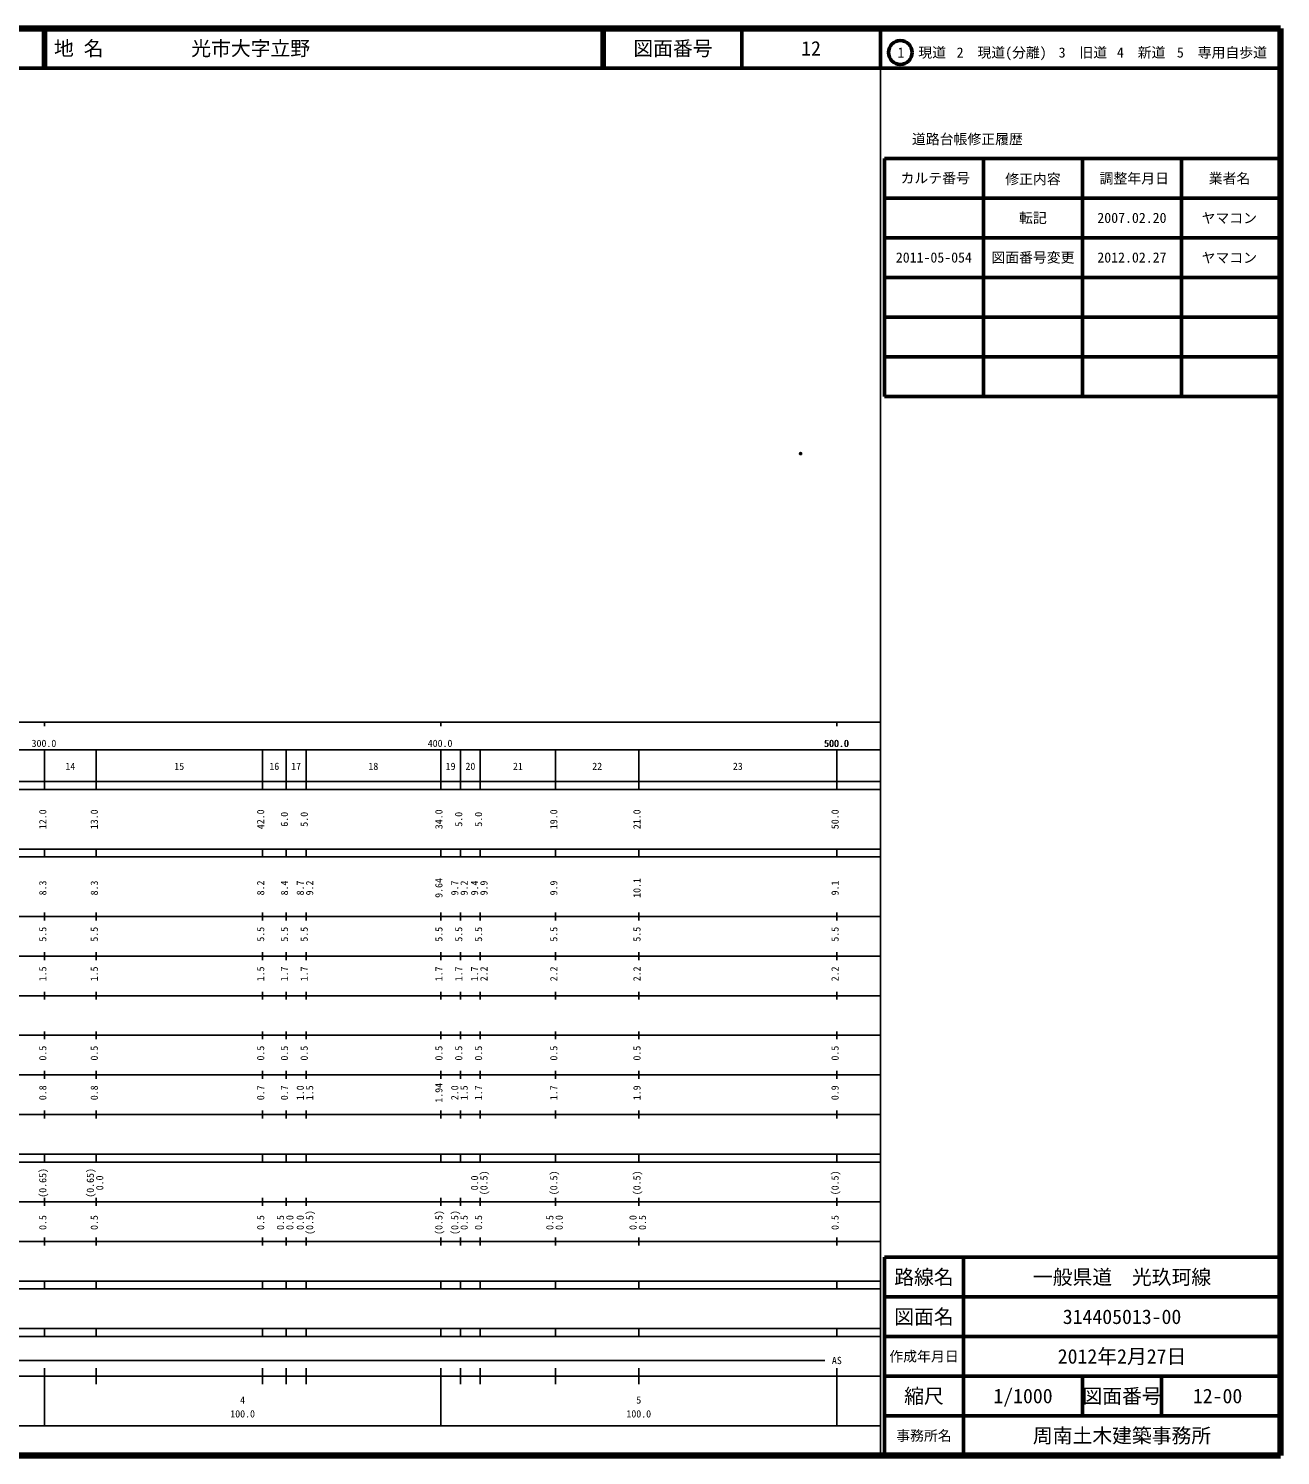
# Model space of a CAD drawing. Units: millimetres on the paper. Extents: x 40 to 680, y 20 to 380.
# Drawn here: x 363.9 to 680, y 20 to 380 of the extents above; entities that cross this region are included whole.
import ezdxf
from ezdxf.enums import TextEntityAlignment as Align

# ---------------------------------------------------------------- set-up
doc = ezdxf.new("R2010")
doc.units = ezdxf.units.MM
doc.header["$PDMODE"] = 32
doc.header["$PDSIZE"] = 0.5
doc.layers.add('M-OTRS', color=6, linetype='Continuous')
doc.layers.add('M-TTL-TXT', color=7, linetype='Continuous')
for name, color, linetype, lineweight in [('M-TTL', 2, 'Continuous', 140), ('M-TTL-BAND', 7, 'Continuous', 25), ('M-TTL-FRAM', 2, 'Continuous', 50), ('M-TTL-LINE', 7, 'Continuous', 50)]:
    doc.layers.add(name, color=color, linetype=linetype, lineweight=lineweight)
doc.styles.add('ＭＳ ゴシック', font='')
doc.styles.get('ＭＳ ゴシック').set_extended_font_data('MS Gothic')

msp = doc.modelspace()

# ---------------------------------------------------------------- linework, layer by layer
at = {"layer": 'M-OTRS'}
msp.add_point((558.87, 272.751), dxfattribs=at)
at = {"layer": 'M-TTL'}
for p, q in [((680, 380), (40, 380)), ((680, 20), (680, 380)), ((40, 20), (680, 20))]:
    msp.add_line(p, q, dxfattribs=at)
at = {"layer": 'M-TTL-BAND'}
for p, q in [((579, 20), (579, 370)), ((40, 205), (579, 205)), ((368, 205), (368, 204)), ((468, 205), (468, 204)), ((568, 205), (568, 204)), ((68, 198), (579, 198)), ((368, 188), (368, 198)), ((381, 188), (381, 198)), ((423, 188), (423, 198)), ((429, 188), (429, 198)), ((434, 188), (434, 198)), ((468, 188), (468, 198)), ((473, 188), (473, 198)), ((478, 188), (478, 198)), ((497, 188), (497, 198)), ((518, 188), (518, 198)), ((568, 188), (568, 198)), ((40, 190), (579, 190)), ((40, 188), (579, 188)), ((40, 173), (579, 173)), ((368, 171), (368, 173)), ((381, 171), (381, 173)), ((423, 171), (423, 173)), ((429, 171), (429, 173)), ((434, 171), (434, 173)), ((468, 171), (468, 173)), ((473, 171), (473, 173)), ((478, 171), (478, 173)), ((497, 171), (497, 173)), ((518, 171), (518, 173)), ((568, 171), (568, 173)), ((40, 171), (579, 171)), ((40, 156), (579, 156)), ((368, 155), (368, 157)), ((381, 155), (381, 157)), ((423, 155), (423, 157)), ((429, 155), (429, 157)), ((434, 155), (434, 157)), ((468, 155), (468, 157)), ((473, 155), (473, 157)), ((478, 155), (478, 157)), ((497, 155), (497, 157)), ((518, 155), (518, 157)), ((568, 155), (568, 157)), ((46, 146), (579, 146)), ((368, 145), (368, 147)), ((381, 145), (381, 147)), ((423, 145), (423, 147)), ((429, 145), (429, 147)), ((434, 145), (434, 147)), ((468, 145), (468, 147)), ((473, 145), (473, 147)), ((478, 145), (478, 147)), ((497, 145), (497, 147)), ((518, 145), (518, 147)), ((568, 145), (568, 147)), ((368, 135), (368, 137)), ((381, 135), (381, 137)), ((423, 135), (423, 137)), ((429, 135), (429, 137)), ((434, 135), (434, 137)), ((468, 135), (468, 137)), ((473, 135), (473, 137)), ((478, 135), (478, 137)), ((497, 135), (497, 137)), ((518, 135), (518, 137)), ((568, 135), (568, 137)), ((52, 136), (579, 136)), ((46, 126), (579, 126)), ((368, 125), (368, 127)), ((381, 125), (381, 127)), ((423, 125), (423, 127)), ((429, 125), (429, 127)), ((434, 125), (434, 127)), ((468, 125), (468, 127)), ((473, 125), (473, 127)), ((478, 125), (478, 127)), ((497, 125), (497, 127)), ((518, 125), (518, 127)), ((568, 125), (568, 127)), ((52, 116), (579, 116)), ((368, 115), (368, 117)), ((381, 115), (381, 117)), ((423, 115), (423, 117)), ((429, 115), (429, 117)), ((434, 115), (434, 117)), ((468, 115), (468, 117)), ((473, 115), (473, 117)), ((478, 115), (478, 117)), ((497, 115), (497, 117)), ((518, 115), (518, 117)), ((568, 115), (568, 117)), ((46, 106), (579, 106)), ((368, 105), (368, 107)), ((381, 105), (381, 107)), ((423, 105), (423, 107)), ((429, 105), (429, 107)), ((434, 105), (434, 107)), ((468, 105), (468, 107)), ((473, 105), (473, 107)), ((478, 105), (478, 107)), ((497, 105), (497, 107)), ((518, 105), (518, 107)), ((568, 105), (568, 107)), ((40, 96), (579, 96)), ((40, 94), (579, 94)), ((368, 94), (368, 96)), ((381, 94), (381, 96)), ((423, 94), (423, 96)), ((429, 94), (429, 96)), ((434, 94), (434, 96)), ((468, 94), (468, 96)), ((473, 94), (473, 96)), ((478, 94), (478, 96)), ((497, 94), (497, 96)), ((518, 94), (518, 96)), ((568, 94), (568, 96)), ((49, 84), (579, 84)), ((368, 83), (368, 85)), ((381, 83), (381, 85)), ((423, 83), (423, 85)), ((429, 83), (429, 85)), ((434, 83), (434, 85)), ((468, 83), (468, 85)), ((473, 83), (473, 85)), ((478, 83), (478, 85)), ((497, 83), (497, 85)), ((518, 83), (518, 85)), ((568, 83), (568, 85)), ((40, 74), (579, 74)), ((368, 73), (368, 75)), ((381, 73), (381, 75)), ((423, 73), (423, 75)), ((429, 73), (429, 75)), ((434, 73), (434, 75)), ((468, 73), (468, 75)), ((473, 73), (473, 75)), ((478, 73), (478, 75)), ((497, 73), (497, 75)), ((518, 73), (518, 75)), ((568, 73), (568, 75)), ((40, 64), (579, 64)), ((40, 62), (579, 62)), ((368, 62), (368, 64)), ((381, 62), (381, 64)), ((423, 62), (423, 64)), ((429, 62), (429, 64)), ((434, 62), (434, 64)), ((468, 62), (468, 64)), ((473, 62), (473, 64)), ((478, 62), (478, 64)), ((497, 62), (497, 64)), ((518, 62), (518, 64)), ((568, 62), (568, 64)), ((40, 52), (579, 52)), ((368, 50), (368, 52)), ((381, 50), (381, 52)), ((423, 50), (423, 52)), ((429, 50), (429, 52)), ((434, 50), (434, 52)), ((468, 50), (468, 52)), ((473, 50), (473, 52)), ((478, 50), (478, 52)), ((497, 50), (497, 52)), ((518, 50), (518, 52)), ((568, 50), (568, 52)), ((40, 50), (579, 50)), ((71, 44), (565, 44)), ((40, 40), (579, 40)), ((368, 27.5), (368, 42)), ((381, 38), (381, 42)), ((423, 38), (423, 42)), ((429, 38), (429, 42)), ((434, 38), (434, 42)), ((468, 27.5), (468, 42)), ((473, 38), (473, 42)), ((478, 38), (478, 42)), ((497, 38), (497, 42)), ((518, 38), (518, 42)), ((568, 27.5), (568, 42)), ((68, 27.5), (579, 27.5))]:
    msp.add_line(p, q, dxfattribs=at)
at = {"layer": 'M-TTL-FRAM'}
for p, q in [((580, 347.197), (580, 287.197)), ((580, 347.197), (680, 347.197)), ((580, 287.197), (680, 287.197)), ((680, 70), (580, 70)), ((580, 70), (580, 20))]:
    msp.add_line(p, q, dxfattribs=at)
at = {"layer": 'M-TTL-LINE'}
for p, q in [((367.75, 380), (367.75, 370)), ((368.25, 380), (368.25, 370)), ((508.747, 380), (508.747, 370)), ((509.247, 380), (509.247, 370)), ((543.997, 380), (543.997, 370)), ((579, 380), (579, 370)), ((40, 370), (680, 370)), ((605, 347.197), (605, 287.197)), ((630, 347.197), (630, 287.197)), ((655, 347.197), (655, 287.197)), ((580, 337.197), (680, 337.197)), ((580, 327.197), (680, 327.197)), ((580, 317.197), (680, 317.197)), ((580, 307.197), (680, 307.197)), ((580, 297.197), (680, 297.197)), ((600, 70), (600, 20)), ((680, 60), (580, 60)), ((680, 50), (580, 50)), ((680, 40), (580, 40)), ((630, 40), (630, 30)), ((650, 40), (650, 30)), ((680, 30), (580, 30))]:
    msp.add_line(p, q, dxfattribs=at)
msp.add_circle((584.031, 373.958), 3, dxfattribs=at)

# ---------------------------------------------------------------- texts
at = {"layer": 'M-TTL-BAND', "style": 'ＭＳ ゴシック'}
for s, p in [('300.0', (367.844, 198.195)), ('400.0', (467.844, 198.195)), ('500.0', (567.844, 198.195)), ('500.0', (568, 198.195)), ('14', (374.5, 192.405)), ('15', (402, 192.405)), ('16', (426, 192.405)), ('17', (431.5, 192.405)), ('18', (451, 192.405)), ('19', (470.5, 192.405)), ('20', (475.5, 192.405)), ('21', (487.5, 192.405)), ('22', (507.5, 192.405)), ('23', (543, 192.405)), ('AS', (568, 42.5)), ('4', (418, 32.523)), ('5', (518, 32.523)), ('100.0', (418, 29.033)), ('100.0', (518, 29.033))]:
    msp.add_text(s, height=1.833, dxfattribs=at).set_placement(p, align=Align.BOTTOM_CENTER)
for s, p in [('12.0', (369, 180.5)), ('13.0', (382, 180.5)), ('42.0', (424, 180.5)), ('6.0', (430, 180.5)), ('5.0', (435, 180.5)), ('34.0', (469, 180.5)), ('5.0', (474, 180.5)), ('5.0', (479, 180.5)), ('19.0', (498, 180.5)), ('21.0', (519, 180.5)), ('50.0', (569, 180.5)), ('8.3', (369, 163.174)), ('8.3', (382, 163.174)), ('8.2', (424, 163.174)), ('8.4', (430, 163.174)), ('8.7', (434, 163.174)), ('9.2', (436.37, 163.174)), ('9.64', (469, 163.174)), ('9.7', (473, 163.174)), ('9.2', (475.37, 163.174)), ('9.4', (478, 163.174)), ('9.9', (480.37, 163.174)), ('9.9', (498, 163.174)), ('10.1', (519, 163.174)), ('9.1', (569, 163.174)), ('5.5', (369, 151.5)), ('5.5', (382, 151.5)), ('5.5', (424, 151.5)), ('5.5', (430, 151.5)), ('5.5', (435, 151.5)), ('5.5', (469, 151.5)), ('5.5', (474, 151.5)), ('5.5', (479, 151.5)), ('5.5', (498, 151.5)), ('5.5', (519, 151.5)), ('5.5', (569, 151.5)), ('1.5', (369, 141.5)), ('1.5', (382, 141.5)), ('1.5', (424, 141.5)), ('1.7', (430, 141.5)), ('1.7', (435, 141.5)), ('1.7', (469, 141.5)), ('1.7', (474, 141.5)), ('1.7', (478, 141.5)), ('2.2', (480.37, 141.5)), ('2.2', (498, 141.5)), ('2.2', (519, 141.5)), ('2.2', (569, 141.5)), ('0.5', (369, 121.5)), ('0.5', (382, 121.5)), ('0.5', (424, 121.5)), ('0.5', (430, 121.5)), ('0.5', (435, 121.5)), ('0.5', (469, 121.5)), ('0.5', (474, 121.5)), ('0.5', (479, 121.5)), ('0.5', (498, 121.5)), ('0.5', (519, 121.5)), ('0.5', (569, 121.5)), ('0.8', (369, 111.5)), ('0.8', (382, 111.5)), ('0.7', (424, 111.5)), ('0.7', (430, 111.5)), ('1.0', (434, 111.5)), ('1.5', (436.37, 111.5)), ('1.94', (469, 111.5)), ('2.0', (473, 111.5)), ('1.5', (475.37, 111.5)), ('1.7', (479, 111.5)), ('1.7', (498, 111.5)), ('1.9', (519, 111.5)), ('0.9', (569, 111.5)), ('(0.65)', (369, 88.764)), ('(0.65)', (381, 88.764)), ('0.0', (383.37, 88.764)), ('0.0', (478, 88.764)), ('(0.5)', (480.37, 88.764)), ('(0.5)', (498, 88.764)), ('(0.5)', (519, 88.764)), ('(0.5)', (569, 88.764)), ('0.5', (369, 78.764)), ('0.5', (382, 78.764)), ('0.5', (424, 78.764)), ('0.5', (429, 78.764)), ('0.0', (431.37, 78.764)), ('0.0', (434, 78.764)), ('(0.5)', (436.37, 78.764)), ('(0.5)', (469, 78.764)), ('(0.5)', (473, 78.764)), ('0.5', (475.37, 78.764)), ('0.5', (479, 78.764)), ('0.5', (497, 78.764)), ('0.0', (499.37, 78.764)), ('0.0', (518, 78.764)), ('0.5', (520.37, 78.764)), ('0.5', (569, 78.764))]:
    msp.add_text(s, height=1.833, rotation=90, dxfattribs=at).set_placement(p, align=Align.BOTTOM_CENTER)
at = {"layer": 'M-TTL-TXT', "style": 'ＭＳ ゴシック'}
for s, p in [('地 名', (370.38, 375)), ('光市大字立野', (405.024, 375))]:
    msp.add_text(s, height=3.666, dxfattribs=at).set_placement(p, align=Align.MIDDLE_LEFT)
for s, height, p in [('図面番号', 3.666, (526.622, 375)), ('12', 3.666, (561.497, 375)), ('1\u3000現道', 2.566, (589.448, 373.958)), ('2\u3000現道(分離)', 2.566, (609.619, 373.958)), ('3\u3000旧道', 2.566, (630.121, 373.958)), ('4\u3000新道', 2.566, (644.824, 373.958)), ('5\u3000専用自歩道', 2.566, (665.228, 373.958)), ('道路台帳修正履歴', 2.566, (600.968, 352.113)), ('カルテ番号', 2.566, (592.839, 342.277)), ('修正内容', 2.566, (617.509, 342.023)), ('調整年月日', 2.566, (643.089, 342.197)), ('業者名', 2.566, (667.134, 342.197)), ('転記', 2.566, (617.5, 332.245)), ('2007.02.20', 2.566, (642.5, 332.245)), ('ヤマコン', 2.566, (667.077, 332.189)), ('2011-05-054', 2.566, (592.5, 322.245)), ('図面番号変更', 2.566, (617.5, 322.245)), ('2012.02.27', 2.566, (642.5, 322.245)), ('ヤマコン', 2.566, (667.077, 322.189)), ('路線名', 3.666, (590, 65)), ('路線名', 3.666, (590, 65)), ('一般県道\u3000光玖珂線', 3.666, (640, 65)), ('図面名', 3.666, (590, 55)), ('図面名', 3.666, (590, 55)), ('314405013-00', 3.666, (640, 55)), ('2012年2月27日', 3.666, (640, 45)), ('作成年月日', 2.566, (590, 45)), ('作成年月日', 2.566, (590, 45)), ('縮尺', 3.666, (590, 35)), ('縮尺', 3.666, (590, 35)), ('1/1000', 3.666, (615, 35)), ('図面番号', 3.666, (640, 35)), ('図面番号', 3.666, (640, 35)), ('12-00', 3.666, (664.125, 35)), ('事務所名', 2.566, (590, 25)), ('事務所名', 2.566, (590, 25)), ('周南土木建築事務所', 3.666, (640, 25))]:
    msp.add_text(s, height=height, dxfattribs=at).set_placement(p, align=Align.MIDDLE_CENTER)

doc.saveas('drawing.dxf')
